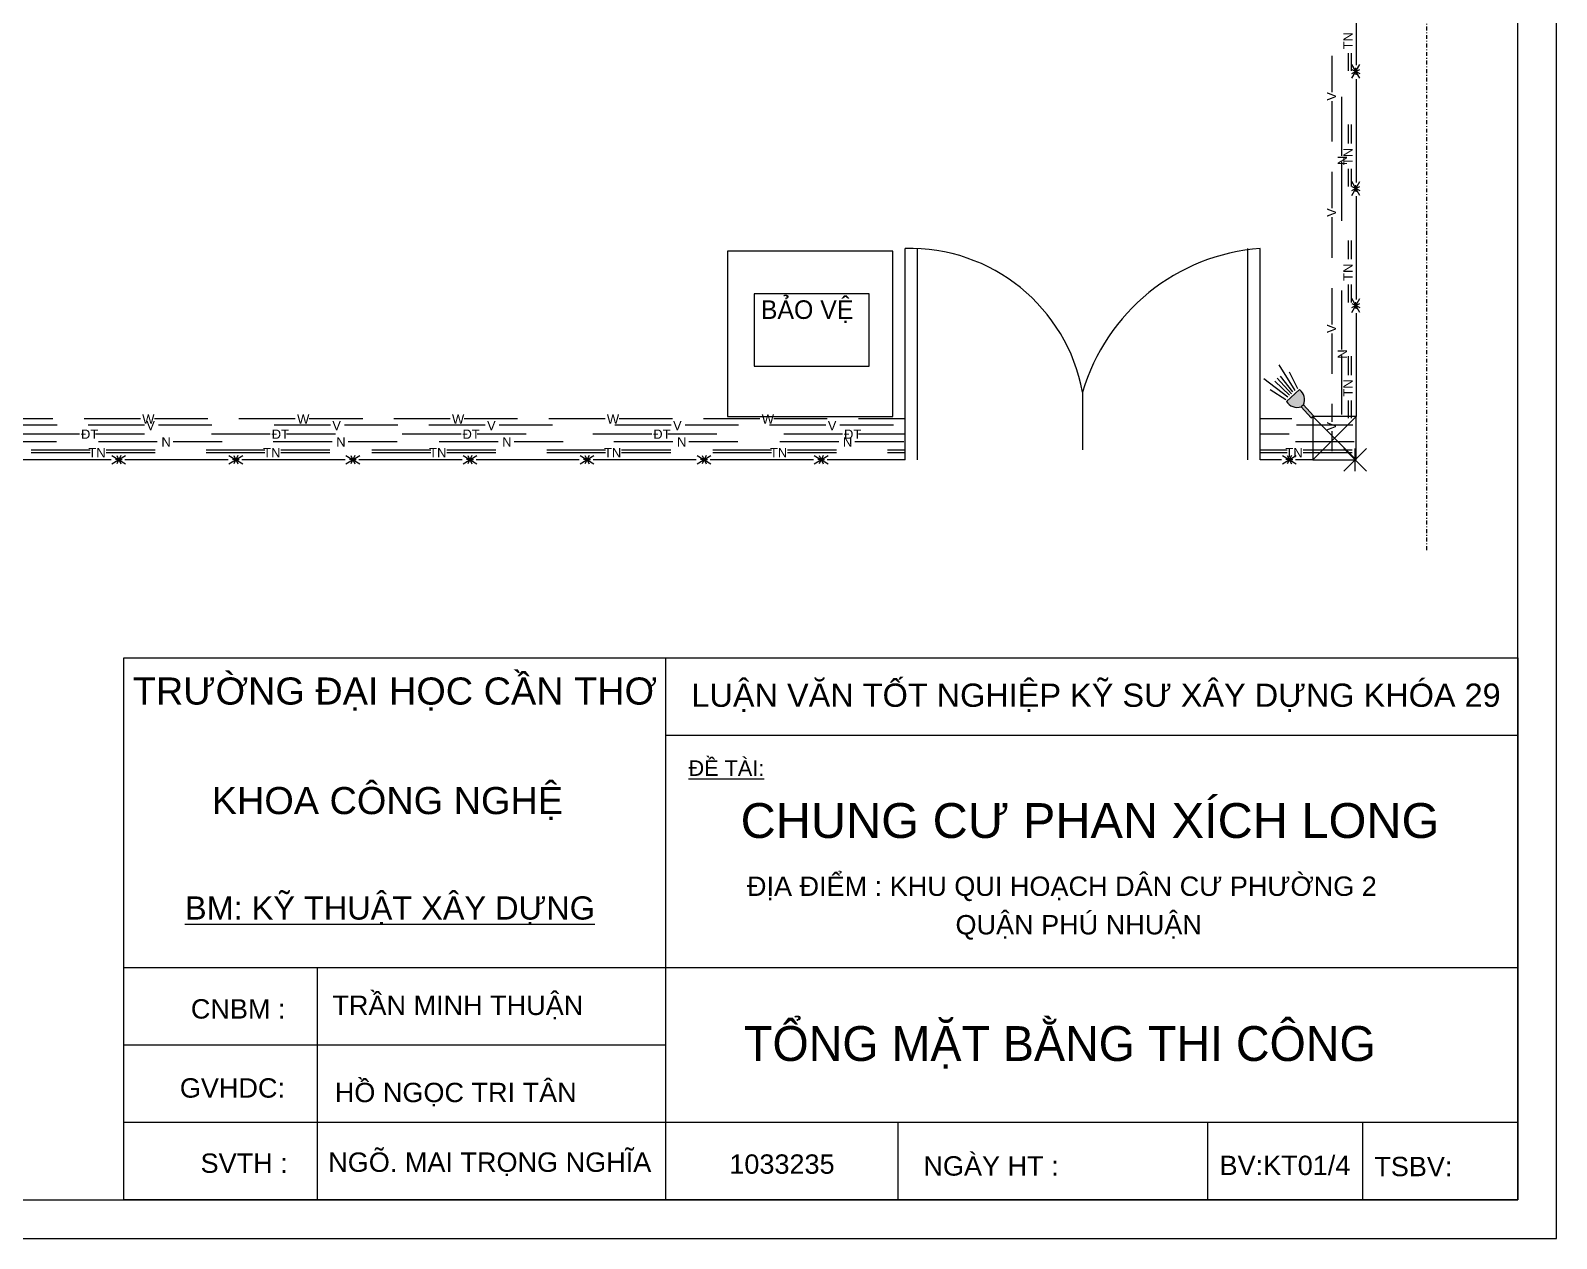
# Model space of a CAD drawing. Extents: x 122166 to 123167, y -5853 to -5259.
# Drawn here: x 122970.2 to 123167.2, y -5853.3 to -5697.3 of the extents above; entities that cross this region are included whole.
import ezdxf

# ---------------------------------------------------------------- set-up
doc = ezdxf.new("R2010")
doc.units = 0
doc.linetypes.add('DASHDOTX2', pattern=[2, 1, -0.5, 0, -0.5])
doc.linetypes.add('DASHED2', pattern=[0.375, 0.25, -0.125])
doc.layers.get('0').update_dxf_attribs({"linetype": 'CONTINUOUS'})
for name, color, linetype in [('coffa', 6, 'CONTINUOUS'), ('KHUNG', 5, 'CONTINUOUS'), ('KICHTHUOC', 1, 'CONTINUOUS'), ('Layer1', 4, 'DASHED2'), ('LAYER3', 6, 'CONTINUOUS'), ('Layer4', 2, 'DASHDOTX2'), ('LOP1', 3, 'CONTINUOUS'), ('text', 4, 'CONTINUOUS'), ('tuong-cot', 6, 'CONTINUOUS')]:
    doc.layers.add(name, color=color, linetype=linetype)
doc.styles.get("Standard").update_dxf_attribs({"font": 'VTIMESN.TTF'})
doc.styles.add('TH', font='VTIMESN.TTF', dxfattribs={"height": 350})
doc.styles.add('VNI-HELVE', font='VHELVEN.TTF')
doc.styles.add('VNI-TIMES', font='VTIMESN.TTF')

# ---------------------------------------------------------------- blocks, each defined once
blk = doc.blocks.new('A$C1A8935D4')
at = {"layer": 'LOP1'}
h = blk.add_hatch(color=256, dxfattribs=at)
h.paths.add_polyline_path([(339, 330), (339, 260, 0.340508), (651, 95), (651, 494, 0.340508)])
h.paths.add_polyline_path([(339, 260), (339, 330), (0, 330), (0, 260)])
blk.add_arc((602, 381), 290, 204.5986, 279.8151)
for p, q in [((651, 494), (651, 95)), ((686, 477), (1094, 590)), ((704, 408), (1372, 529)), ((712, 347), (1164, 382)), ((686, 113), (1094, 0)), ((704, 295), (1181, 295)), ((704, 182), (1372, 61)), ((712, 243), (1164, 208))]:
    blk.add_line(p, q, dxfattribs=at)
blk.add_lwpolyline([(0, 260), (339, 260), (339, 330), (0, 330)], close=True, dxfattribs=at)
blk.add_arc((602, 209), 290, 80.1849, 155.4014, dxfattribs=at)

msp = doc.modelspace()

# ---------------------------------------------------------------- linework, layer by layer
at = {"layer": 'coffa', "color": 2, "linetype": 'Continuous'}
for p, q in [((123083.096, -5752.721), (123083.096, -5725.436)), ((123084.696, -5752.721), (123084.696, -5725.436)), ((123127.358, -5752.721), (123127.358, -5725.436)), ((123128.958, -5752.721), (123128.958, -5725.436)), ((123106.03, -5743.988), (123106.03, -5751.441)), ((123052.219, -5848.265), (123052.219, -5778.265)), ((123052.219, -5788.265), (123162.219, -5788.265)), ((122982.219, -5818.265), (123162.219, -5818.265)), ((123007.219, -5848.265), (123007.219, -5818.265)), ((122982.219, -5828.265), (123052.219, -5828.265)), ((122982.219, -5838.265), (123162.219, -5838.265)), ((123082.219, -5848.265), (123082.219, -5838.265)), ((123122.219, -5848.265), (123122.219, -5838.265)), ((123142.219, -5848.265), (123142.219, -5838.265))]:
    msp.add_line(p, q, dxfattribs=at)
for points in [[(123162.219, -5848.265), (123162.219, -5264.265), (122331.219, -5264.265), (122331.219, -5848.265)], [(123060.178, -5747.121), (123081.515, -5747.121), (123081.515, -5725.783), (123060.178, -5725.783)], [(123162.219, -5848.265), (122982.219, -5848.265), (122982.219, -5778.265), (123162.219, -5778.265)]]:
    msp.add_lwpolyline(points, close=True, dxfattribs=at)
for centre, radius, start, end in [((123083.732, -5748.094), 22.667, 10.43594, 91.60667), ((123130.852, -5751.229), 25.862, 94.19859, 163.74254)]:
    msp.add_arc(centre, radius, start, end, dxfattribs=at)
at = {"layer": 'KHUNG'}
msp.add_lwpolyline([(123167.219, -5853.265), (123167.219, -5259.265), (122326.219, -5259.265), (122326.219, -5853.265)], close=True, dxfattribs=at)
at = {"layer": 'KICHTHUOC', "color": 3, "linetype": 'Continuous'}
msp.add_lwpolyline([(123063.61, -5740.611), (123078.446, -5740.611), (123078.446, -5731.267), (123063.61, -5731.267)], close=True, dxfattribs=at)
at = {"layer": 'Layer1', "color": 2, "linetype": 'Continuous', "ltscale": 0.8}
for p, q in [((123141.339, -5688.441), (123141.339, -5701.775)), ((123141.838, -5703.45), (123140.783, -5701.667)), ((123140.783, -5703.45), (123141.838, -5701.667)), ((123140.783, -5703.45), (123141.838, -5701.667)), ((123141.838, -5703.45), (123140.783, -5701.667)), ((123140.783, -5703.45), (123141.838, -5701.667)), ((123141.838, -5703.45), (123140.783, -5701.667)), ((123140.783, -5703.45), (123141.838, -5701.667)), ((123141.838, -5703.45), (123140.783, -5701.667)), ((123140.783, -5703.45), (123141.838, -5701.667)), ((123141.838, -5703.45), (123140.783, -5701.667)), ((123140.783, -5703.45), (123141.838, -5701.667)), ((123141.838, -5703.45), (123140.783, -5701.667)), ((123140.783, -5703.45), (123141.838, -5701.667)), ((123141.838, -5703.45), (123140.783, -5701.667)), ((123140.783, -5703.45), (123141.838, -5701.667)), ((123141.838, -5703.45), (123140.783, -5701.667)), ((123140.783, -5702.299), (123141.838, -5702.818)), ((123140.783, -5702.818), (123141.838, -5702.299)), ((123140.783, -5702.818), (123141.838, -5702.299)), ((123140.783, -5702.299), (123141.838, -5702.818)), ((123140.783, -5702.818), (123141.838, -5702.299)), ((123140.783, -5702.299), (123141.838, -5702.818)), ((123140.783, -5702.818), (123141.838, -5702.299)), ((123140.783, -5702.299), (123141.838, -5702.818)), ((123140.783, -5702.818), (123141.838, -5702.299)), ((123140.783, -5702.299), (123141.838, -5702.818)), ((123140.783, -5702.818), (123141.838, -5702.299)), ((123140.783, -5702.299), (123141.838, -5702.818)), ((123140.783, -5702.818), (123141.838, -5702.299)), ((123140.783, -5702.299), (123141.838, -5702.818)), ((123140.783, -5702.818), (123141.838, -5702.299)), ((123140.783, -5702.299), (123141.838, -5702.818)), ((123141.311, -5702.559), (123141.311, -5702.119)), ((123141.311, -5702.559), (123141.311, -5702.119)), ((123141.311, -5702.559), (123141.311, -5702.119)), ((123141.311, -5702.559), (123141.311, -5702.119)), ((123141.311, -5702.559), (123141.311, -5702.119)), ((123141.311, -5702.559), (123141.311, -5702.119)), ((123141.311, -5702.559), (123141.311, -5702.119)), ((123141.311, -5702.559), (123141.311, -5702.119)), ((123141.311, -5702.559), (123141.311, -5702.998)), ((123141.311, -5702.559), (123141.311, -5702.998)), ((123141.311, -5702.559), (123141.311, -5702.998)), ((123141.311, -5702.559), (123141.311, -5702.998)), ((123141.311, -5702.559), (123141.311, -5702.998)), ((123141.311, -5702.559), (123141.311, -5702.998)), ((123141.311, -5702.559), (123141.311, -5702.998)), ((123141.311, -5702.559), (123141.311, -5702.998)), ((123141.339, -5703.557), (123141.339, -5716.89)), ((123141.838, -5718.565), (123140.783, -5716.783)), ((123140.783, -5718.565), (123141.838, -5716.783)), ((123141.838, -5718.565), (123140.783, -5716.783)), ((123140.783, -5718.565), (123141.838, -5716.783)), ((123141.838, -5718.565), (123140.783, -5716.783)), ((123140.783, -5718.565), (123141.838, -5716.783)), ((123141.838, -5718.565), (123140.783, -5716.783)), ((123140.783, -5718.565), (123141.838, -5716.783)), ((123141.838, -5718.565), (123140.783, -5716.783)), ((123140.783, -5718.565), (123141.838, -5716.783)), ((123141.838, -5718.565), (123140.783, -5716.783)), ((123140.783, -5718.565), (123141.838, -5716.783)), ((123141.838, -5718.565), (123140.783, -5716.783)), ((123140.783, -5718.565), (123141.838, -5716.783)), ((123140.783, -5718.565), (123141.838, -5716.783)), ((123141.838, -5718.565), (123140.783, -5716.783)), ((123140.783, -5717.414), (123141.838, -5717.934)), ((123140.783, -5717.934), (123141.838, -5717.414)), ((123140.783, -5717.414), (123141.838, -5717.934)), ((123140.783, -5717.934), (123141.838, -5717.414)), ((123140.783, -5717.414), (123141.838, -5717.934)), ((123140.783, -5717.934), (123141.838, -5717.414)), ((123140.783, -5717.414), (123141.838, -5717.934)), ((123140.783, -5717.934), (123141.838, -5717.414)), ((123140.783, -5717.414), (123141.838, -5717.934)), ((123140.783, -5717.934), (123141.838, -5717.414)), ((123140.783, -5717.414), (123141.838, -5717.934)), ((123140.783, -5717.934), (123141.838, -5717.414)), ((123140.783, -5717.414), (123141.838, -5717.934)), ((123140.783, -5717.934), (123141.838, -5717.414)), ((123140.783, -5717.934), (123141.838, -5717.414)), ((123140.783, -5717.414), (123141.838, -5717.934)), ((123141.311, -5717.674), (123141.311, -5717.234)), ((123141.311, -5717.674), (123141.311, -5717.234)), ((123141.311, -5717.674), (123141.311, -5717.234)), ((123141.311, -5717.674), (123141.311, -5717.234)), ((123141.311, -5717.674), (123141.311, -5717.234)), ((123141.311, -5717.674), (123141.311, -5717.234)), ((123141.311, -5717.674), (123141.311, -5717.234)), ((123141.311, -5717.674), (123141.311, -5717.234)), ((123141.311, -5717.674), (123141.311, -5718.113)), ((123141.311, -5717.674), (123141.311, -5718.113)), ((123141.311, -5717.674), (123141.311, -5718.113)), ((123141.311, -5717.674), (123141.311, -5718.113)), ((123141.311, -5717.674), (123141.311, -5718.113)), ((123141.311, -5717.674), (123141.311, -5718.113)), ((123141.311, -5717.674), (123141.311, -5718.113)), ((123141.311, -5717.674), (123141.311, -5718.113)), ((123141.339, -5718.672), (123141.339, -5732.005)), ((123141.838, -5733.68), (123140.783, -5731.898)), ((123140.783, -5733.68), (123141.838, -5731.898)), ((123141.838, -5733.68), (123140.783, -5731.898)), ((123140.783, -5733.68), (123141.838, -5731.898)), ((123141.838, -5733.68), (123140.783, -5731.898)), ((123140.783, -5733.68), (123141.838, -5731.898)), ((123141.838, -5733.68), (123140.783, -5731.898)), ((123140.783, -5733.68), (123141.838, -5731.898)), ((123141.838, -5733.68), (123140.783, -5731.898)), ((123140.783, -5733.68), (123141.838, -5731.898)), ((123141.838, -5733.68), (123140.783, -5731.898)), ((123140.783, -5733.68), (123141.838, -5731.898)), ((123141.838, -5733.68), (123140.783, -5731.898)), ((123140.783, -5733.68), (123141.838, -5731.898)), ((123140.783, -5733.68), (123141.838, -5731.898)), ((123141.838, -5733.68), (123140.783, -5731.898)), ((123140.783, -5732.53), (123141.838, -5733.049)), ((123140.783, -5733.049), (123141.838, -5732.53)), ((123140.783, -5732.53), (123141.838, -5733.049)), ((123140.783, -5733.049), (123141.838, -5732.53)), ((123140.783, -5732.53), (123141.838, -5733.049)), ((123140.783, -5733.049), (123141.838, -5732.53)), ((123140.783, -5732.53), (123141.838, -5733.049)), ((123140.783, -5733.049), (123141.838, -5732.53)), ((123140.783, -5732.53), (123141.838, -5733.049)), ((123140.783, -5733.049), (123141.838, -5732.53)), ((123140.783, -5732.53), (123141.838, -5733.049)), ((123140.783, -5733.049), (123141.838, -5732.53)), ((123140.783, -5732.53), (123141.838, -5733.049)), ((123140.783, -5733.049), (123141.838, -5732.53)), ((123140.783, -5733.049), (123141.838, -5732.53)), ((123140.783, -5732.53), (123141.838, -5733.049)), ((123141.311, -5732.789), (123141.311, -5732.35)), ((123141.311, -5732.789), (123141.311, -5732.35)), ((123141.311, -5732.789), (123141.311, -5732.35)), ((123141.311, -5732.789), (123141.311, -5732.35)), ((123141.311, -5732.789), (123141.311, -5732.35)), ((123141.311, -5732.789), (123141.311, -5732.35)), ((123141.311, -5732.789), (123141.311, -5732.35)), ((123141.311, -5732.789), (123141.311, -5732.35)), ((123141.311, -5732.789), (123141.311, -5733.229)), ((123141.311, -5732.789), (123141.311, -5733.229)), ((123141.311, -5732.789), (123141.311, -5733.229)), ((123141.311, -5732.789), (123141.311, -5733.229)), ((123141.311, -5732.789), (123141.311, -5733.229)), ((123141.311, -5732.789), (123141.311, -5733.229)), ((123141.311, -5732.789), (123141.311, -5733.229)), ((123141.311, -5732.789), (123141.311, -5733.229)), ((123141.339, -5733.787), (123141.339, -5747.121)), ((123141.339, -5752.721), (123135.739, -5747.121)), ((123135.739, -5752.721), (123141.339, -5747.121)), ((122980.571, -5752.721), (122967.238, -5752.721)), ((122980.678, -5752.165), (122982.461, -5753.22)), ((122980.678, -5753.22), (122982.461, -5752.165)), ((122981.569, -5752.692), (122981.13, -5752.692)), ((122981.829, -5752.165), (122981.31, -5753.22)), ((122981.31, -5752.165), (122981.829, -5753.22)), ((122981.569, -5752.692), (122982.009, -5752.692)), ((122995.687, -5752.721), (122982.353, -5752.721)), ((122995.794, -5753.22), (122997.576, -5752.165)), ((122995.794, -5752.165), (122997.576, -5753.22)), ((122996.685, -5752.692), (122996.245, -5752.692)), ((122996.945, -5752.165), (122996.425, -5753.22)), ((122996.425, -5752.165), (122996.945, -5753.22)), ((122996.685, -5752.692), (122997.124, -5752.692)), ((123010.802, -5752.721), (122997.469, -5752.721)), ((123010.909, -5752.165), (123012.691, -5753.22)), ((123010.909, -5753.22), (123012.691, -5752.165)), ((123011.8, -5752.692), (123011.361, -5752.692)), ((123012.06, -5752.165), (123011.541, -5753.22)), ((123011.541, -5752.165), (123012.06, -5753.22)), ((123011.8, -5752.692), (123012.24, -5752.692)), ((123025.918, -5752.721), (123012.584, -5752.721)), ((123026.025, -5753.22), (123027.807, -5752.165)), ((123026.025, -5752.165), (123027.807, -5753.22)), ((123026.916, -5752.692), (123026.476, -5752.692)), ((123027.175, -5752.165), (123026.656, -5753.22)), ((123026.656, -5752.165), (123027.175, -5753.22)), ((123026.916, -5752.692), (123027.355, -5752.692)), ((123041.033, -5752.721), (123027.7, -5752.721)), ((123041.14, -5752.165), (123042.922, -5753.22)), ((123041.14, -5753.22), (123042.922, -5752.165)), ((123042.031, -5752.692), (123041.592, -5752.692)), ((123042.291, -5752.165), (123041.771, -5753.22)), ((123041.771, -5752.165), (123042.291, -5753.22)), ((123042.031, -5752.692), (123042.47, -5752.692)), ((123056.148, -5752.721), (123042.815, -5752.721)), ((123056.255, -5753.22), (123058.037, -5752.165)), ((123056.255, -5752.165), (123058.037, -5753.22)), ((123057.146, -5752.692), (123056.707, -5752.692)), ((123057.406, -5752.165), (123056.887, -5753.22)), ((123056.887, -5752.165), (123057.406, -5753.22)), ((123057.146, -5752.692), (123057.586, -5752.692)), ((123071.264, -5752.721), (123057.93, -5752.721)), ((123071.371, -5752.165), (123073.153, -5753.22)), ((123071.371, -5753.22), (123073.153, -5752.165)), ((123072.262, -5752.692), (123071.822, -5752.692)), ((123072.521, -5752.165), (123072.002, -5753.22)), ((123072.002, -5752.165), (123072.521, -5753.22)), ((123072.262, -5752.692), (123072.701, -5752.692)), ((123083.096, -5752.721), (123073.046, -5752.721)), ((123131.725, -5752.721), (123128.958, -5752.721)), ((123131.832, -5753.22), (123133.614, -5752.165)), ((123131.832, -5752.165), (123133.614, -5753.22)), ((123132.723, -5752.692), (123132.284, -5752.692)), ((123132.464, -5752.165), (123132.983, -5753.22)), ((123132.983, -5752.165), (123132.464, -5753.22)), ((123132.723, -5752.692), (123133.163, -5752.692)), ((123135.739, -5752.721), (123133.507, -5752.721))]:
    msp.add_line(p, q, dxfattribs=at)
msp.add_lwpolyline([(123141.339, -5747.121), (123135.739, -5747.121), (123135.739, -5752.721), (123141.339, -5752.721)], close=True, dxfattribs=at)
at = {"layer": 'LAYER3', "linetype": 'DASHDOTX2', "ltscale": 0.5}
msp.add_line((123150.423, -5535.068), (123150.423, -5764.594), dxfattribs=at)
at = {"layer": 'LAYER3', "linetype": 'Continuous'}
for p, q in [((123142.681, -5751.253), (123139.741, -5754.189)), ((123142.681, -5754.189), (123139.741, -5751.253)), ((123141.211, -5754.189), (123141.211, -5751.253))]:
    msp.add_line(p, q, dxfattribs=at)
at = {"layer": 'tuong-cot'}
for p, q in [((123140.383, -5702.494), (123140.383, -5700.207)), ((123140.383, -5702.494), (123140.383, -5700.207)), ((123140.733, -5702.494), (123140.733, -5700.207)), ((123140.733, -5702.494), (123140.733, -5700.207)), ((123138.233, -5705.229), (123138.233, -5700.539)), ((123139.519, -5713.453), (123139.519, -5705.853)), ((123138.233, -5711.618), (123138.233, -5706.402)), ((123140.383, -5711.883), (123140.383, -5709.438)), ((123140.733, -5711.883), (123140.733, -5709.438)), ((123139.519, -5721.853), (123139.519, -5714.253)), ((123138.233, -5720.229), (123138.233, -5715.539)), ((123140.383, -5717.438), (123140.383, -5715.151)), ((123140.733, -5717.438), (123140.733, -5715.151)), ((123138.233, -5726.618), (123138.233, -5721.402)), ((123140.383, -5726.826), (123140.383, -5724.381)), ((123140.383, -5726.826), (123140.383, -5724.381)), ((123140.733, -5726.826), (123140.733, -5724.381)), ((123140.733, -5726.826), (123140.733, -5724.381)), ((123138.233, -5735.229), (123138.233, -5730.539)), ((123139.519, -5738.453), (123139.519, -5730.853)), ((123140.383, -5732.381), (123140.383, -5730.095)), ((123140.383, -5732.381), (123140.383, -5730.095)), ((123140.733, -5732.381), (123140.733, -5730.095)), ((123140.733, -5732.381), (123140.733, -5730.095)), ((123138.233, -5741.618), (123138.233, -5736.402)), ((123139.519, -5746.853), (123139.519, -5739.253)), ((123140.383, -5741.77), (123140.383, -5739.325)), ((123140.733, -5741.77), (123140.733, -5739.325)), ((123138.233, -5747.829), (123138.233, -5745.484)), ((123140.383, -5747.325), (123140.383, -5745.038)), ((123140.733, -5747.325), (123140.733, -5745.038)), ((122973.065, -5747.42), (122966.174, -5747.42)), ((122984.363, -5747.42), (122977.088, -5747.42)), ((122993.065, -5747.42), (122986.174, -5747.42)), ((123004.363, -5747.42), (122997.088, -5747.42)), ((123013.065, -5747.42), (123006.174, -5747.42)), ((123024.363, -5747.42), (123017.088, -5747.42)), ((123033.065, -5747.42), (123026.174, -5747.42)), ((123044.363, -5747.42), (123037.088, -5747.42)), ((123053.065, -5747.42), (123046.174, -5747.42)), ((123064.363, -5747.42), (123057.088, -5747.42)), ((123073.065, -5747.42), (123066.174, -5747.42)), ((123083.096, -5747.42), (123077.088, -5747.42)), ((123133.065, -5747.42), (123128.958, -5747.42)), ((122973.607, -5748.247), (122966.716, -5748.247)), ((122968.908, -5749.365), (122976.508, -5749.365)), ((122984.888, -5748.247), (122977.613, -5748.247)), ((122978.58, -5749.365), (122984.908, -5749.365)), ((122993.59, -5748.247), (122986.699, -5748.247)), ((122993.54, -5749.365), (123001.14, -5749.365)), ((123008.905, -5748.247), (123001.629, -5748.247)), ((123003.212, -5749.365), (123009.54, -5749.365)), ((123017.607, -5748.247), (123010.716, -5748.247)), ((123018.173, -5749.365), (123025.773, -5749.365)), ((123028.888, -5748.247), (123021.613, -5748.247)), ((123027.844, -5749.365), (123034.173, -5749.365)), ((123037.59, -5748.247), (123030.699, -5748.247)), ((123042.805, -5749.365), (123050.405, -5749.365)), ((123052.905, -5748.247), (123045.629, -5748.247)), ((123052.476, -5749.365), (123058.805, -5749.365)), ((123061.607, -5748.247), (123054.716, -5748.247)), ((123072.888, -5748.247), (123065.613, -5748.247)), ((123067.437, -5749.365), (123075.037, -5749.365)), ((123081.59, -5748.247), (123074.699, -5748.247)), ((123077.108, -5749.365), (123083.096, -5749.365)), ((123128.958, -5749.365), (123132.701, -5749.365)), ((123140.905, -5748.247), (123133.629, -5748.247)), ((123138.233, -5751.61), (123138.233, -5749.002)), ((122967.183, -5750.361), (122973.512, -5750.361)), ((122970.267, -5751.416), (122977.867, -5751.416)), ((122978.942, -5750.361), (122986.542, -5750.361)), ((122979.939, -5751.416), (122986.267, -5751.416)), ((122988.614, -5750.361), (122994.942, -5750.361)), ((122992.837, -5751.416), (123000.437, -5751.416)), ((123001.512, -5750.361), (123009.112, -5750.361)), ((123002.508, -5751.416), (123008.837, -5751.416)), ((123011.183, -5750.361), (123017.512, -5750.361)), ((123014.267, -5751.416), (123021.867, -5751.416)), ((123022.942, -5750.361), (123030.542, -5750.361)), ((123023.939, -5751.416), (123030.267, -5751.416)), ((123032.614, -5750.361), (123038.942, -5750.361)), ((123036.837, -5751.416), (123044.437, -5751.416)), ((123045.512, -5750.361), (123053.112, -5750.361)), ((123046.508, -5751.416), (123052.837, -5751.416)), ((123055.183, -5750.361), (123061.512, -5750.361)), ((123058.267, -5751.416), (123065.867, -5751.416)), ((123066.942, -5750.361), (123074.542, -5750.361)), ((123067.939, -5751.416), (123074.267, -5751.416)), ((123076.614, -5750.361), (123082.942, -5750.361)), ((123080.837, -5751.416), (123083.096, -5751.416)), ((123128.958, -5751.416), (123132.437, -5751.416)), ((123133.512, -5750.361), (123141.112, -5750.361)), ((123134.508, -5751.416), (123140.837, -5751.416)), ((122970.267, -5751.766), (122977.867, -5751.766)), ((122979.939, -5751.766), (122986.267, -5751.766)), ((122992.837, -5751.766), (123000.437, -5751.766)), ((123002.508, -5751.766), (123008.837, -5751.766)), ((123014.267, -5751.766), (123021.867, -5751.766)), ((123023.939, -5751.766), (123030.267, -5751.766)), ((123036.837, -5751.766), (123044.437, -5751.766)), ((123046.508, -5751.766), (123052.837, -5751.766)), ((123058.267, -5751.766), (123065.867, -5751.766)), ((123067.939, -5751.766), (123074.267, -5751.766)), ((123080.837, -5751.766), (123083.096, -5751.766)), ((123128.958, -5751.766), (123132.437, -5751.766)), ((123134.508, -5751.766), (123140.837, -5751.766))]:
    msp.add_line(p, q, dxfattribs=at)

# ---------------------------------------------------------------- block references
at = {"layer": 'LOP1', "xscale": 0.005710978196978153, "yscale": 0.005710978195565986, "zscale": 0.005710978195985724, "rotation": 132.2639905142447}
msp.add_blockref('A$C1A8935D4', (123136.937, -5746.032), dxfattribs=at)

# ---------------------------------------------------------------- texts
at = {"layer": 'Layer4', "linetype": 'Continuous', "ltscale": 0.5, "insert": (123064.482, -5732.123), "char_height": 2.4, "width": 22.8319, "attachment_point": 1, "style": 'TH'}
msp.add_mtext('{\\C3;BAÛO VEÄ }', dxfattribs=at)
at = {"layer": 'text', "char_height": 1.2, "attachment_point": 1}
for s, insert, width, rotation in [('{\\fVNI-Helve|b0|i0|c0|p2;TN}', (123139.689, -5699.721), 2.46812, 90), ('{\\fVNI-Helve|b0|i0|c0|p2;TN}', (123139.689, -5699.721), 2.46812, 90), ('{\\fVNI-Helve|b0|i0|c0|p2;N}', (123140.183, -5713.453), 1.53541, 270), ('{\\fVNI-Helve|b0|i0|c0|p2;TN}', (123139.689, -5714.665), 2.46812, 90), ('{\\fVNI-Helve|b0|i0|c0|p2;TN}', (123139.689, -5729.608), 2.46812, 90), ('{\\fVNI-Helve|b0|i0|c0|p2;TN}', (123139.689, -5729.608), 2.46812, 90), ('{\\fVNI-Helve|b0|i0|c0|p2;N}', (123140.183, -5738.453), 1.53541, 270), ('{\\fVNI-Helve|b0|i0|c0|p2;TN}', (123139.689, -5744.552), 2.46812, 90)]:
    msp.add_mtext(s, dxfattribs=dict(at, insert=insert, width=width, rotation=rotation))
at = {"layer": 'text', "extrusion": (0, 0, -1), "char_height": 1.2, "width": 1.53541, "attachment_point": 1, "text_direction": (0, -1, 0)}
for insert in [(123137.568, -5705.229), (123137.568, -5720.229), (123137.568, -5735.229), (123137.568, -5747.829)]:
    msp.add_mtext('{\\fVNI-Helve|b0|i0|c0|p2;V}', dxfattribs=dict(at, insert=insert))
at = {"layer": 'text', "char_height": 1.2, "width": 1.53541, "attachment_point": 1}
for s, insert in [('{\\fVNI-Helve|b0|i0|c0|p2;W}', (122984.599, -5746.861)), ('{\\fVNI-Helve|b0|i0|c0|p2;V}', (122985.124, -5747.689)), ('{\\fVNI-Helve|b0|i0|c0|p2;W}', (123004.599, -5746.861)), ('{\\fVNI-Helve|b0|i0|c0|p2;V}', (123009.141, -5747.689)), ('{\\fVNI-Helve|b0|i0|c0|p2;W}', (123024.599, -5746.861)), ('{\\fVNI-Helve|b0|i0|c0|p2;V}', (123029.124, -5747.689)), ('{\\fVNI-Helve|b0|i0|c0|p2;W}', (123044.599, -5746.861)), ('{\\fVNI-Helve|b0|i0|c0|p2;V}', (123053.141, -5747.689)), ('{\\fVNI-Helve|b0|i0|c0|p2;W}', (123064.599, -5746.861)), ('{\\fVNI-Helve|b0|i0|c0|p2;V}', (123073.124, -5747.689)), ('{\\fVNI-Helve|b0|i0|c0|p2;TN}', (122977.651, -5751.208)), ('{\\fVNI-Helve|b0|i0|c0|p2;N}', (122987.077, -5749.802)), ('{\\fVNI-Helve|b0|i0|c0|p2;TN}', (123000.22, -5751.208)), ('{\\fVNI-Helve|b0|i0|c0|p2;N}', (123009.646, -5749.802)), ('{\\fVNI-Helve|b0|i0|c0|p2;TN}', (123021.651, -5751.208)), ('{\\fVNI-Helve|b0|i0|c0|p2;N}', (123031.077, -5749.802)), ('{\\fVNI-Helve|b0|i0|c0|p2;TN}', (123044.22, -5751.208)), ('{\\fVNI-Helve|b0|i0|c0|p2;N}', (123053.646, -5749.802)), ('{\\fVNI-Helve|b0|i0|c0|p2;TN}', (123065.651, -5751.208)), ('{\\fVNI-Helve|b0|i0|c0|p2;N}', (123075.077, -5749.802)), ('{\\fVNI-Helve|b0|i0|c0|p2;TN}', (123132.22, -5751.208))]:
    msp.add_mtext(s, dxfattribs=dict(at, insert=insert))
at = {"layer": 'text', "char_height": 1.2, "attachment_point": 1}
for insert in [(122976.688, -5748.806), (123001.32, -5748.806), (123025.952, -5748.806), (123050.584, -5748.806), (123075.216, -5748.806)]:
    msp.add_mtext('{\\fVNI-Helve|b0|i0|c0|p2;ÑT}', dxfattribs=dict(at, insert=insert))
at = {"layer": 'text', "color": 4, "style": 'VNI-TIMES'}
for s, insert, char_height, width, attachment_point in [('{\\fVNI-Helve|b0|i0|c0|p2;TRÖÔØNG ÑAÏI HOÏC CAÀN THÔ\\H1.333x;}', (123017.226, -5780.823), 3.5, 69.6475, 2), ('{\\fVNI-Helve|b0|i0|c0|p2;LUAÄN VAÊN TOÁT NGHIEÄP KYÕ SÖ XAÂY DÖÏNG KHOÙA 29}', (123107.764, -5783.442), 3, 114.35126, 5), ('{\\fVNI-Helve|b0|i0|c0|p2;KHOA COÂNG NGHEÄ}', (123016.257, -5794.969), 3.5, 69.6475, 2), ('\\fVNI-Helve|b0|i0|c0|p2;CNBM :', (122996.992, -5823.638), 2.5, 26.65726, 5), ('{\\fVNI-Helve|b0|i0|c0|p2;TRAÀN MINH THUAÄN}', (123025.355, -5823.434), 2.5, 41.25478, 5), (' \\fVNI-Helve|b0|i0|c0|p2;   GVHDC:', (122994.325, -5833.846), 2.5, 26.65726, 5), ('\\fVNI-Helve|b0|i0|c0|p2;SVTH :', (122997.76, -5843.556), 2.5, 26.65726, 5)]:
    msp.add_mtext(s, dxfattribs=dict(at, insert=insert, char_height=char_height, width=width, attachment_point=attachment_point))
at = {"layer": 'text', "attachment_point": 1}
for s, insert, char_height, width, style in [('\\fVNI-Helve|b0|i0|c0|p2;\\LÑEÀ TAØI:', (123055.145, -5791.528), 2, 12.57188, 'VNI-TIMES'), ('{\\fVNI-Helve|b0|i0|c0|p2;CHUNG CÖ PHAN XÍCH LONG}', (123061.868, -5797.046), 4.5, 104.63729, 'VNI-TIMES'), ('ÑÒA ÑIEÅM : KHU QUI HOAÏCH DAÂN CÖ PHÖÔØNG 2', (123062.687, -5806.527), 2.5, 98.2032, 'VNI-HELVE'), ('{\\fVNI-Helve|b0|i0|c0|p2;\\LBM: KYÕ THUAÄT XAÂY DÖÏNG}', (122990.12, -5809.085), 3, 57.4, 'VNI-TIMES'), ('QUAÄN PHUÙ NHUAÄN', (123089.614, -5811.5), 2.5, 47.51768, 'VNI-HELVE'), ('TOÅNG MAËT BAÈNG THI COÂNG', (123062.306, -5825.843), 4.5, 104.63729, 'VNI-TIMES'), ('{\\fVNI-Helve|b0|i0|c0|p2;HOÀ NGOÏC TRI TAÂN}', (123009.464, -5833.159), 2.5, 43.22578, 'VNI-TIMES'), ('\\pt37.5;{\\fVNI-Helve|b0|i0|c0|p2;NGÕ. MAI TROÏNG NGHÓA}', (123008.618, -5842.16), 2.5, 54.20588, 'VNI-TIMES'), ('NGAØY HT :', (123085.472, -5842.647), 2.5, 35.0493, 'VNI-HELVE'), ('1033235', (123060.409, -5842.408), 2.5, 26.70423, 'VNI-HELVE'), ('BV:KT01/4', (123123.713, -5842.572), 2.5, 17.57472, 'VNI-HELVE'), ('TSBV:', (123143.691, -5842.722), 2.5, 17.57472, 'VNI-HELVE')]:
    msp.add_mtext(s, dxfattribs=dict(at, insert=insert, char_height=char_height, width=width, style=style))

doc.saveas('drawing.dxf')
